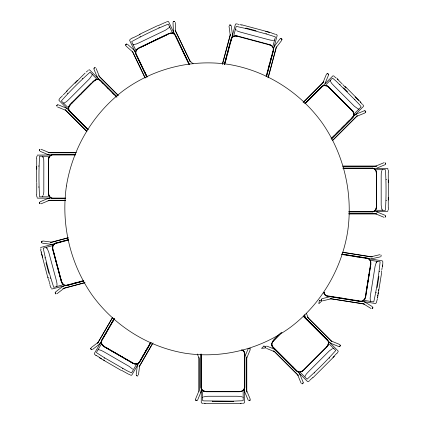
<?xml version="1.0" encoding="UTF-8"?>
<svg xmlns="http://www.w3.org/2000/svg" width="425" height="425" viewBox="0 0 425 425"><rect width="100%" height="100%" fill="white"/><g stroke="black" fill="none" stroke-linecap="round" stroke-linejoin="round"><path stroke-width="0.64" d="M370.563 262.124L370.558 264.031L365.341 296.857M36.353 166.515L36.332 182.113M388.647 200.016L388.647 179.982M48.631 196.817L39.552 196.855C38.765 183.483 38.765 169.58 39.552 156.209L42.627 156.209L42.856 157.425M382.25 169.989L382.373 169.676L385.448 169.676C386.235 183.048 386.235 196.95 385.448 210.322L382.373 210.322L382.144 209.105M273.243 48.386L273.222 49.916L266.092 76.527M273.525 50.007L273.551 48.37L272.802 46.782M36.757 182.718L36.736 194.337M388.269 182.654L388.264 172.194M36.736 158.727L36.731 169.187M388.264 207.804L388.269 197.343M232.39 34.749L232.39 34.351M382.76 264.493L382.829 261.747L382.298 260.838L369.41 258.788M201.216 390.182L200.951 392.025M36.518 158.456L36.709 156.618M388.482 208.075L388.291 209.913M233.346 401.668L233.394 401.147L242.877 400.722L243.196 400.531L243.196 397.455L242.882 397.332M56.764 286.243L56.727 286.578L53.757 287.374C49.539 274.662 45.937 261.232 43.238 248.115L52.785 245.592M56.992 285.823L56.961 283.273L56.174 279.857L48.7 252.014L46.989 248.078M364.783 300.48L373.745 301.941C376.619 288.862 378.797 275.129 380.12 261.8L371.152 260.413M42.856 195.643L42.627 196.855M382.309 266.31L382.505 264.733M378.431 290.647L378.569 289.568M382.426 267.309L382.638 265.62M136.197 374.707L137.243 366.462L137.801 364.868M139.591 366.095L138.444 374.935M232.363 35.031L232.172 36.205M381.475 271.989L381.65 270.837M381.825 269.678L382.091 267.947M381.666 272.483L377.639 297.42M48.397 159.922L48.636 158.413M43.515 194.947L43.818 191.675L43.833 162.844L43.743 159.657L43.185 157.144M376.364 208.123L376.364 171.881M366.132 292.246L366.339 290.939M366.552 289.627L366.759 288.315M366.966 287.008L367.173 285.696M367.381 284.383L367.588 283.077M367.8 281.764L368.007 280.452M368.215 279.145L368.422 277.833M368.735 275.868L368.942 274.555M369.15 273.248L369.362 271.936M370.403 265.386L370.611 264.074M365.59 296.889L370.802 264.079M377.156 287.555L378.903 276.542M377.618 296.135L377.809 294.982M378 293.829L378.192 292.676M274.274 40.078L274.603 40.04L275.4 37.071L275.14 36.8L266.092 33.936L266.183 33.421M377.225 298.334L377.427 297.293M39.69 149.69L39.706 150.748M90.706 348.601L90.753 349.111A2.279 2.279 0 0 0 91.853 349.727M90.854 348.697L91.582 349.509M385.31 216.84L385.294 215.783M377.32 299.094L376.3 302.834L375.509 303.535L362.621 301.49M39.706 202.316L39.992 203.58M52.886 245.459L52.45 247.366L52.673 249.422L61.274 281.525L62.108 283.411L63.437 284.846L65.052 285.611L66.709 285.589L83.815 281.005M52.525 247.382L52.95 245.512L53.901 243.992L55.346 243.185L68.648 239.62M52.78 247.44L53.178 245.677L54.113 244.322L55.452 243.578L68.754 240.013M385.294 164.215L385.31 163.157M244.104 389.061L244.359 388.041M222.365 64.053L230.302 34.441M222.498 64.271L230.536 34.276M224.251 64.637L231.211 38.659L232.018 37.214L233.49 36.199L235.392 35.764L237.447 35.987L269.551 44.588L271.442 45.422L272.877 46.75L273.636 48.365L273.615 50.023L266.486 76.633M224.342 64.653L231.296 38.691L232.093 37.262L233.538 36.263L235.413 35.838L237.437 36.056M225.765 60.281L226.27 58.379M227.46 53.954L227.965 52.057M229.155 47.627L229.665 45.73M230.849 41.299L231.359 39.403M232.029 36.895L235.407 24.289L235.928 23.896L237.272 23.912M224.814 64.106L231.604 38.765L232.347 37.427L233.708 36.492L235.466 36.093L237.363 36.295L269.471 44.896L271.214 45.672M233.83 35.328L235.365 29.596M273.015 45.831L274.55 40.099M268.882 66.406L269.386 64.51M270.576 60.079L271.081 58.182M272.271 53.757L272.776 51.861M273.79 48.083L277.169 35.477L276.914 34.871L275.74 34.218M266.401 76.601L273.355 50.639M268.016 77.833L276.223 47.202M268.239 77.695L276.51 46.819M281.998 39.339L281.578 40.566L276.293 47.388M376.667 262.48L377.087 261.317M271.904 343.825L272.499 342.093L273.626 340.553L281.918 332.254M327.903 345.121L328.445 343.373M365.404 296.836L364.799 298.706L363.672 300.119L362.265 300.974L360.74 301.112L327.059 295.763L325.651 295.157L324.572 293.909L323.993 292.198M197.652 399.946L200.919 392.116M200.866 392.28L201.004 391.866M249.921 400.09L249.486 400.435M250.102 400.084L249.804 400.499A2.279 2.279 0 0 1 248.54 400.483M381.815 170.611L381.257 173.124L381.167 176.311L381.183 205.142L381.815 209.387M236.459 30.058L235.344 29.522L236.141 26.552L236.497 26.446L245.767 28.491L245.947 28.002M274.162 46.994L274.747 45.698M321.502 299.168L321.582 300.464M323 82.583L326.267 74.598L327.117 73.615M325.04 83.422L328.647 74.8M40.577 247.903L40.975 247.377L53.582 244.003M199.017 390.793L195.681 398.751L195.59 400.047M244.853 356.66L248.094 348.93M246.702 358.147L250.065 350.126L250.155 348.829M92.098 74.678L92.23 74.37L90.058 72.197C80.049 81.095 70.215 90.923 61.317 100.938L63.49 103.11L63.798 102.978M305.012 376.242L306.313 374.048L308.699 371.482L329.093 351.108L332.547 348.553M304.996 376.72L304.863 377.028L307.036 379.201C317.045 370.303 326.878 360.469 335.777 350.46L333.604 348.288L333.296 348.42M104.422 358.349L104.646 357.871L96.645 352.766L96.459 352.437L98 349.775L98.329 349.828M91.965 75.427L89.409 78.88L69.036 99.275L66.47 101.66L64.276 102.962M365.691 112.136L365.771 111.632A2.279 2.279 0 0 0 364.868 110.75M48.71 157.909L49.608 156.209L50.947 155.072L52.53 154.673L75.48 154.673M375.541 209.61L376.109 208.526M376.29 208.622L375.392 210.322L374.053 211.459L372.47 211.857M376.385 262.156L375.094 266.247L370.552 294.722L370.132 298.196L370.366 300.735M90.679 348.543L91.402 347.464L98.271 342.242M112.588 317.31L97.585 343.299L112.827 317.263M114.001 318.808L101.538 340.393L101.086 341.987L101.405 343.74L102.452 345.397L104.056 346.694L132.839 363.311L134.768 364.055L136.722 364.129L138.401 363.529L139.554 362.339L151.034 342.46M114.075 318.856L101.618 340.43L101.171 342.003L101.49 343.729L102.515 345.355L104.098 346.635L132.871 363.248L134.773 363.981M100.868 342.221L94.345 353.52L94.435 354.168L96.071 355.619M104.13 336.568L104.789 335.431M105.442 334.294L106.425 332.594M112.646 321.821L113.3 320.684M114.681 318.442L101.888 340.595L101.474 342.067L101.766 343.692L102.733 345.217L104.215 346.418L133.004 363.035M98.069 349.738L101.033 344.595M136.165 364.884L131.66 372.762L131.288 372.767L126.841 370.653L104.646 357.871M150.684 342.258L139.203 362.137L138.141 363.237L136.584 363.789L134.783 363.72M138.311 363.837L131.787 375.137L130.746 375.307M142.556 356.479L143.209 355.348M145.504 351.374L146.157 350.243M146.811 349.106L147.47 347.974M149.759 344.006L150.413 342.869M150.955 342.417L139.485 362.291L138.343 363.465L136.691 364.055L135.41 364.002M139.076 366.748L152.617 343.288M139.342 366.653L153.042 342.927M353.653 115.69L351.459 118.432M37.055 156.31L37.246 155.98M387.754 210.55L387.945 210.226M94.026 68.441L95.12 67.75M303.067 382.952L301.973 383.647M274.8 45.624L279.985 38.903M274.656 45.842L274.895 45.475M56.807 105.644L57.566 104.906M265.758 346.816L265.689 347.368M229.351 25.197L229.75 24.868A2.279 2.279 0 0 1 230.966 25.213M229.532 25.234L230.828 25.282M100.231 343.177L100.481 342.81M53.13 245.645L54.081 244.269L55.457 243.498M122.559 368.82L122.862 368.395M69.19 106.271L70.348 104.683M272.25 342.013L279.9 333.922M272.834 341.546L279.703 334.39M326.894 346.832L328.1 345.185L328.668 343.347L328.525 341.599L327.686 340.197L303.578 316.088M137.137 49.157L135.984 50.697L135.538 52.392L135.756 53.465M363.704 300.172L364.432 299.195M364.963 298.828L363.811 300.369L362.312 301.277L360.682 301.426L327.016 296.076L325.513 295.428L324.365 294.1L323.749 292.278M99.997 343.496L99.328 344.271M336.977 353.43L338.183 351.608L338.103 350.954L328.876 341.727M336.616 353.473L332.94 357.42M354.678 113.332L361.123 106.935L359.592 104.704L354.625 99.572L354.96 99.168M60.759 97.203L59.096 99.392L58.99 100.438L68.218 109.666M242.972 390.299L244.04 389.04L244.417 387.558L244.417 353.451L244.04 351.969L242.972 350.71L241.379 349.871M80.341 77.817L85.122 73.073M61.104 97.166L62.555 95.614M80.001 78.189L75.103 83.284M169.416 27.11L169.644 26.86L168.316 24.087C155.917 29.15 143.374 35.148 131.649 41.623L135.602 49.799M169.24 27.556L165.484 30.175L139.48 42.627L136.271 44.019L133.769 44.519M139.283 362.153L138.183 363.285L136.606 363.848M334.406 356.267L312.842 377.83M63.33 94.807L67.309 90.881M66.343 91.386L77.355 80.341M74.8 99.96C72.399 102.813 67.618 105.379 68.568 109.799L69.408 111.201L87.948 129.747M75.724 99.041L80.33 94.435M81.249 93.511L85.855 88.905M86.78 87.986L91.386 83.38M92.305 82.455L95.333 79.873L97.166 79.305M71.756 103.275L72.696 102.34M80.67 94.366L81.611 93.426M303.089 102.404L323.845 81.648M303.578 102.175L323.197 82.551M304.9 103.381L322.06 86.217L323.483 85.372L325.263 85.223L327.128 85.802L328.796 87.019L352.298 110.521L353.515 112.189L354.094 114.059L353.951 115.839L353.101 117.263L331.303 139.06M304.964 103.44L322.118 86.286L323.521 85.452L325.268 85.308L327.107 85.877L328.753 87.077L352.245 110.569L353.446 112.216L354.014 114.049L353.871 115.797L353.032 117.204L331.245 138.991M309.31 99.439L310.234 98.515M314.404 94.345L315.791 92.958M319.499 89.25L320.886 87.863M323.648 85.096L332.876 75.868L333.928 75.974M305.187 103.668L322.347 86.509L323.659 85.723L325.306 85.59M325.991 84.644L332.382 78.195L332.743 78.285L336.494 81.478L354.625 99.572M331.479 138.306L352.814 116.976L353.595 115.658L353.733 114.017L353.196 112.29M331.08 138.81L334.321 135.564M336.175 133.716L339.416 130.475M341.27 128.621L344.51 125.38M346.364 123.526L349.605 120.286M354.222 115.669L363.449 106.441L363.529 105.788L362.844 104.64M332.94 139.947L357.234 115.653M332.764 140.383L357.207 115.94M365.702 112.2L364.724 113.055L356.734 116.323M280.771 332.95C277.971 337.025 270.837 339.793 271.745 345.642L272.595 347.06L296.714 371.179L298.138 372.029L299.917 372.172L301.782 371.593L303.45 370.377L326.953 346.874L328.169 345.206L328.748 343.342L328.605 341.562L327.755 340.138L303.636 316.019M312.747 377.597L309.666 380.354M92.507 349.483L99.259 344.335M99.126 344.452L99.455 344.16M137.865 375.828L137.397 376.04A2.279 2.279 0 0 1 136.313 375.397M37.188 155.125L50.607 154.913M387.812 211.406L374.393 211.618M354.748 115.196L356.24 114.086M339.75 84.692L340.154 84.357M86.286 71.984L87.045 71.358M173.31 21.872L174.574 21.579M55.59 291.954L62.162 286.864L63.681 286.131M64.074 288.267L57.014 293.707M95.412 80.123L93.872 81.244L70.364 104.747L69.243 106.287L68.707 108.014L68.839 109.661L69.626 110.973L88.177 129.524M301.761 371.524L303.408 370.324M309.336 380.922L308.183 381.608L307.53 381.528L298.302 372.3M87.428 71.044L88.219 70.497M41.884 241.326L41.554 241.724A2.279 2.279 0 0 0 41.9 242.941M41.921 241.506L41.862 242.59M339.527 346.492L340.223 345.397M132.366 37.921L130.066 39.429L129.62 40.386L135.251 52.158M53.948 244.067L55.377 243.27L68.675 239.705M243.02 390.336L241.4 391.186L239.493 391.436L206.252 391.436L204.345 391.186L202.725 390.336M241.496 391.372L243.196 390.474L244.333 389.135L244.731 387.552L244.731 353.457L244.333 351.873M132.706 38L140.186 34.329M356.325 114.043L364.522 110.675M356.092 114.16L356.479 113.964M327.181 73.631L327.691 73.546A2.279 2.279 0 0 1 328.567 74.449M327.319 73.753L327.675 73.684M139.565 34.292L157.638 25.649M138.816 48.004L168.783 33.671L170.738 33.086L172.656 33.161L174.261 33.878L175.302 35.132L189.167 64.117M141.312 47.021L147.3 44.157M152.086 41.868L160.464 37.862M161.665 37.288L167.647 34.425M158.164 25.686L162.398 23.699M162.881 23.487L164.342 22.849M40.136 201.753L47.802 198.539L49.9 198.188M49.289 200.387L41.06 203.814M375.711 166.143L383.94 162.717M376.943 168.077L384.864 164.778M202.863 397.332L202.55 397.455L202.55 400.531L203.793 400.892L233.394 401.147M164.831 22.637L166.223 22.127M44.689 257.922L45.178 257.741M203.485 396.897L207.729 396.259L236.56 396.249L239.748 396.339L242.261 396.897M39.998 149.303L39.583 149.605A2.279 2.279 0 0 0 39.599 150.864M385.002 217.228L385.417 216.931A2.279 2.279 0 0 0 385.401 215.666M95.397 80.07L97.144 79.528L98.807 79.661M299.922 372.093L301.15 371.71M170.728 33.341L168.847 33.851L138.917 48.232L137.344 49.311L136.266 50.761L135.841 52.355L136.143 53.853L147.183 76.93M166.722 21.702L168.034 21.436L168.624 21.728L174.255 33.501M41.905 241.267L43.175 241.018L51.728 242.181M50.495 242.447L68.138 237.718M50.963 242.51L68.197 237.888M57.986 242.824L59.888 242.314M56.785 286.524L62.512 284.989M83.709 280.612L66.603 285.196L65.073 285.217L63.58 284.511L62.358 283.188L61.583 281.44L52.982 249.337M64.77 285.765L51.754 289.032M67.278 285.09L69.179 284.58M73.605 283.395L75.501 282.885M79.932 281.701L81.828 281.191M83.789 280.92L66.693 285.499L65.057 285.52L63.468 284.771L62.167 283.363M63.251 288.368L84.947 282.551M62.879 288.655L84.931 282.742M371.062 256.785L379.722 254.692M370.951 258.915L380.317 256.87M322.012 298.685L330.156 296.698M331.335 298.754L322.607 300.863M126.788 44.12L125.773 44.922M197.088 400.377L195.824 400.09M242.787 403.373L244.088 403.043L244.492 402.528L244.492 389.475M50.107 278.152L50.623 278.062M372.257 308.518L372.736 307.312M372.215 308.693L372.677 308.465A2.279 2.279 0 0 0 372.858 307.217M52.057 244.29L52.45 244.226M88.91 69.79L89.563 69.87L98.791 79.098M51.717 244.338L42.532 243.227M240.678 403.346L242.149 403.208M38.415 166.058L38.935 166.016M386.065 200.52L386.585 200.472M324.185 85.622L327.043 86.073M132.977 44.402L133.312 44.375M273.557 40.338L270.985 40.226L267.888 39.488L240.04 32.013L236.959 30.871M240.948 403.559L204.797 403.559M248.885 348.447L249.921 348.787M232.868 401.62L212.877 401.62M76.08 152.612L48.03 152.612L48.455 152.793M49.789 152.793L76.213 152.793M75.48 154.583L52.525 154.583L50.92 154.987L49.555 156.145L48.647 157.872L48.328 159.912L48.328 193.152L48.647 195.192L49.555 196.918L50.92 198.077L52.525 198.48L65.641 198.48M75.48 154.987L52.525 154.987L51.042 155.364L49.783 156.432L48.944 158.031L48.647 159.912L48.647 193.152L48.944 195.038L49.783 196.632L51.042 197.699L52.525 198.077L65.641 198.077M42.697 156.246L48.631 156.246M343.049 166.079L376.316 166.079M342.837 166.26L376.534 166.26M342.959 168.05L372.475 168.05L374.08 168.454L375.445 169.612L376.353 171.339L376.672 173.379L376.672 206.619L376.353 208.659L375.445 210.386L374.08 211.544L372.475 211.947L348.867 211.947M374.393 168.38L387.446 168.38L387.961 168.789M342.959 168.454L372.475 168.454L373.957 168.831L375.217 169.899L376.056 171.498L376.353 173.379L376.353 206.619L376.056 208.505L375.217 210.099L373.957 211.167L372.475 211.544L348.867 211.544M376.369 169.713L382.303 169.713M49.98 198.151L37.554 198.151L37.039 197.747M65.641 198.395L52.53 198.395L50.947 197.992L49.608 196.855L48.71 195.155L48.397 193.141M49.125 200.271L65.641 200.271M48.03 200.451L65.641 200.451M376.369 210.285L382.303 210.285M348.787 213.738L376.534 213.738M348.92 213.918L376.316 213.918M239.482 391.685L206.263 391.685L204.25 391.372L202.55 390.474L201.413 389.135L201.014 387.552L201.014 354.115M170.728 33.288L172.555 33.357M280.638 38.633L281.78 39.233M50.772 244.348L51.207 244.375M55.919 293.755L55.319 292.607M55.978 293.93L55.494 293.749A2.279 2.279 0 0 1 55.186 292.522M375.891 292.358L376.412 292.395M97.75 79.353L98.919 79.448L100.321 80.288L116.546 96.512M386.065 179.477L386.585 179.525M38.415 187.005L38.935 187.053M203.596 403.208L205.068 403.346M49.459 154.838L48.057 154.61M98.797 349.717L101.251 350.407L104.348 352.049L129.306 366.478L132.669 369.15M342.678 252.211L372.311 256.918M342.492 252.365L371.2 256.928M341.658 254.044L367.567 258.161L369.086 258.814L370.249 260.169L370.876 262.018L370.876 264.084L365.659 296.91L365.022 298.871L363.853 300.438L362.328 301.368L360.676 301.516L326.995 296.161L325.47 295.508L324.307 294.153L323.68 292.304M342.29 254.235L366.897 258.145M356.49 256.737L357.786 256.944M359.077 257.146L360.373 257.353M341.594 254.442L367.503 258.559M338.714 297.686L340.005 297.893M341.302 298.1L342.592 298.302M357.467 300.666L358.764 300.873M363.752 303.811L330.018 298.637L364.804 304.167M376.279 211.772L376.943 211.921M237.841 24.236L238.813 24.4M202.959 403.373L201.657 403.043L201.253 402.528L201.253 389.475M265.673 31.466L266.645 31.684M266.092 33.936L245.767 28.491M239.817 24.602L241.889 25.08M379.19 271.58L379.7 271.708M372.47 168.141L374.053 168.539L375.392 169.676L376.29 171.376M241.857 24.836L271.309 32.725M246.399 28.172L256.057 30.738M267.208 31.838L269.466 32.459M364.129 301.84L365.091 302.191M271.665 33.081L275.087 34.218M377.033 211.953L384.864 215.22M40.136 151.311L47.967 154.578M376.784 211.873L377.198 212.006M47.802 154.525L48.216 154.663M383.94 217.281L375.711 213.855M41.06 149.249L49.289 152.676M385.002 162.77L385.417 163.067A2.279 2.279 0 0 1 385.401 164.332M39.998 203.761L39.583 203.463A2.279 2.279 0 0 1 39.599 202.199M130.326 374.877L128.52 374.149M132.945 363.067L134.778 363.773M58.262 104.816L65.96 107.961L67.352 108.912M65.705 110.319L57.465 106.925M331.388 341.078L339.378 344.346L340.356 345.196M329.402 342.199L331.133 343.437L338.831 346.582M267.081 346.178L274.842 349.355M274.024 351.018L273.588 350.843L298.037 375.286M266.539 348.415L274.587 351.709M367.545 258.246L369.049 258.889L370.191 260.222M367.487 258.485L368.937 259.107M358.642 108.975L358.95 109.113M358.163 108.965L354.439 106.293L334.045 85.914L331.659 83.348L330.358 81.159M269.524 44.652L271.389 45.48M270.05 45.098L271.251 45.629L272.542 46.893L273.307 48.381M172.529 33.41L174.038 34.085L175.015 35.264L188.881 64.255M95.258 67.628L94.748 67.543A2.279 2.279 0 0 0 93.867 68.446M301.835 383.77L302.34 383.849A2.279 2.279 0 0 0 303.222 382.946M365.176 302.233L372.401 306.691M364.942 302.111L365.33 302.313M371.158 308.582L363.572 303.907M380.763 254.91L381.129 255.271A2.279 2.279 0 0 1 380.917 256.514M321.566 300.645L321.199 300.284A2.279 2.279 0 0 1 321.412 299.041M103.525 359.906L104.407 360.373M242.064 349.94L243.259 350.482M204.372 391.138L202.773 390.299L201.705 389.04L201.328 387.558L201.328 354.11M128.074 373.942L121.662 370.382M121.136 370.382L99.291 357.696M105.942 347.475L109.963 349.796M111.111 350.46L112.832 351.459M113.985 352.118L115.132 352.782M116.28 353.446L118.007 354.445M119.154 355.103L120.302 355.767M121.454 356.432L123.176 357.43M124.328 358.089L126.05 359.088M127.197 359.752L128.35 360.416M129.498 361.075L131.219 362.073M101.506 358.727L96.029 355.279M137.153 375.828L136.468 375.36M98.781 79.719L100.093 80.506L116.79 97.203M298.175 371.949L296.772 371.11L272.664 347.002L271.825 345.599M364.873 110.904L365.633 111.647M334.22 76.5L336.154 77.988M327.027 86.121L328.567 87.247L352.075 110.75M104.215 346.481L102.037 344.213M82.285 78.354L82.689 78.694M314.404 372.704L314.808 373.038M189.768 60.812L193.115 63.792M127.479 44.264L133.689 49.794L134.911 51.537M132.664 51.935L126.22 46.192L125.582 45.066M355.13 96.879L358.7 100.39M337.317 79.077L342.098 83.821M336.951 78.402L338.188 79.571M51.319 287.927L51.59 288.192M345.084 86.344L360.915 102.372M343.597 87.837L347.538 91.779M328.631 87.231L352.091 110.686L353.249 112.274M98.595 75.65L118.432 95.482M99.243 76.548L117.932 95.237M117.077 96.916L100.38 80.219L98.956 79.369L97.176 79.225L95.312 79.804L93.643 81.021L70.141 104.523L68.924 106.192L68.345 108.056L68.489 109.836L69.339 111.26L87.89 129.811M102.016 82.323L103.402 83.714M107.111 87.417L108.497 88.809M112.205 92.512L114.054 94.366M92.252 74.444L97.017 79.204M331.861 341.461L307.418 317.013L307.594 317.448M308.529 318.383L331.42 341.275M303.88 316.737L307.588 320.445M308.975 321.831L312.683 325.534M314.07 326.926L318.24 331.091M319.164 332.021L323.335 336.186M324.259 337.115L327.5 340.356L328.307 341.711L328.387 343.384L327.85 345.105L326.724 346.646L303.222 370.154L301.681 371.275L299.96 371.811L298.313 371.678L297.001 370.892L272.882 346.773L272.043 345.488M303.349 316.306L327.468 340.425M329.332 344.069L333.524 348.266M63.564 103.132L67.761 107.328M70.98 112.434L68.786 109.687M73.297 114.745L76.075 117.523M78.391 119.839L81.17 122.618M83.486 124.934L86.264 127.713M65.206 109.655L86.695 131.144M65.232 109.937L86.907 131.617M300.645 372.757L304.475 376.587M292.761 366.759L293.686 367.683M274.492 351.486L298.318 375.312M327.872 73.817L328.413 74.444M346.024 87.948L342.81 84.586M174.739 21.51L174.292 21.266A2.279 2.279 0 0 0 173.161 21.824M360.246 102L362.275 104.306M63.559 284.564L62.316 283.225L61.519 281.424M368.911 259.165L369.984 260.413M98.032 78.232L98.318 78.572M243.196 350.535L244.417 351.847L244.821 353.451L244.821 387.558L244.417 389.162L243.259 390.527L241.533 391.436L239.493 391.754L206.252 391.754L204.212 391.436L202.486 390.527L201.328 389.162L200.924 387.558L200.924 354.11M329.279 357.829L329.614 358.233M67.479 93.165L67.814 93.569M97.782 77.924L97.203 77.079M46.208 247.318L46.745 248.428M299.524 373.745L299.891 374.319M387.754 169.447L387.945 169.772M37.055 196.759L37.246 197.083M158.939 27.312L159.205 27.763M48.891 195.059L49.459 196.143M299.811 374.17L303.301 382.601M93.936 69.142L97.16 76.994M97.081 76.84L97.282 77.228M301.049 383.053L297.654 374.813M340.345 345.259L340.425 345.769A2.279 2.279 0 0 1 339.522 346.646M265.572 347.501L265.487 346.997A2.279 2.279 0 0 1 266.39 346.115M56.748 106.138L56.668 105.628A2.279 2.279 0 0 1 57.572 104.747M175.222 30.186L190.416 61.965L175.243 30.653M189.529 64.674L175.382 35.089L174.324 33.814L172.693 33.086L170.738 33.012L168.762 33.602L138.778 47.945L137.073 49.114L135.904 50.676L135.453 52.408L135.777 54.028L146.816 77.106M169.639 26.94L172.784 33.511M144.569 71.634L146.827 76.362M135.862 53.996L146.896 77.063M132.982 52.333L145.244 77.961M132.345 51.414L145.01 77.897M330.209 80.373L330.342 80.681M246.728 390.793L250.065 398.751L250.155 400.047M244.529 390.182L244.88 392.28L248.094 399.946M197.312 354.014L199.043 358.147M50.904 287.714L49.906 284.909M306.345 313.273L308.284 318.012M304.465 314.686L305.926 318.267M96.172 68.595L99.439 76.58M140.043 36.348L140.229 36.842M173.825 32.433L173.432 31.067M370.026 260.376L370.616 262.108M323.946 292.214L324.53 293.946M250.102 348.792L249.804 348.378A2.279 2.279 0 0 0 248.54 348.394M195.643 400.084L195.941 400.499A2.279 2.279 0 0 0 197.205 400.483M49.613 283.13L49.922 284.144M48.524 279.183L49.454 282.567M47.998 278.248L41.129 252.174M53.619 251.945L54.995 257.072M55.335 258.358L56.711 263.484M57.056 264.764L58.427 269.891M58.772 271.171L59.633 274.375M59.973 275.66L60.488 277.578M60.833 278.864L61.349 280.787M52.742 249.411L61.338 281.499M45.98 262.645L48.864 273.418M41.767 253.863L42.654 257.258M41.167 251.276L41.411 252.312M48.041 277.158L48.259 278.131M370.632 301.134L370.706 301.463M40.71 250.086L40.89 251.069M231.258 25.845L232.401 34.521M230.207 35.041L229.027 26.207M172.991 22.498L173.421 30.977M388.291 170.085L388.482 171.923M173.395 30.802L173.453 31.237M36.709 196.446L36.518 194.607M175.249 22.445L175.706 31.349M125.614 45.008L125.704 44.503A2.279 2.279 0 0 1 126.847 43.972M52.727 247.43L52.934 249.385M212.351 401.147L212.399 401.668M271.963 343.814L272.101 345.461M271.681 343.852L271.777 345.015M40.848 248.853L40.922 249.815M281.956 39.291L281.775 38.808A2.279 2.279 0 0 0 280.553 38.5M376.412 173.411L376.412 206.587M246.792 356.825L246.792 392.052M246.612 357.919L246.612 390.957M243.158 391.452L243.158 397.386M202.587 391.452L202.587 397.386M199.134 358.583L199.134 390.293M198.953 357.478L198.953 391.398M66.433 185.985C60.887 223.832 69.998 263.319 91.869 294.737C113.826 325.327 147.587 346.853 184.769 353.18C221.829 358.944 260.525 349.276 290.711 327.069C321.077 304.045 341.562 269.264 347.639 231.705C353.186 193.853 344.075 154.371 322.203 122.947C300.247 92.363 266.486 70.832 229.303 64.51C192.243 58.746 153.547 68.409 123.362 90.621C92.995 113.64 72.505 148.421 66.433 185.985M319.372 300.39L318.84 303.732L322.007 300.804L319.372 300.39M263.946 346.008L261.55 348.399L265.832 347.889L263.946 346.008"/></g></svg>
